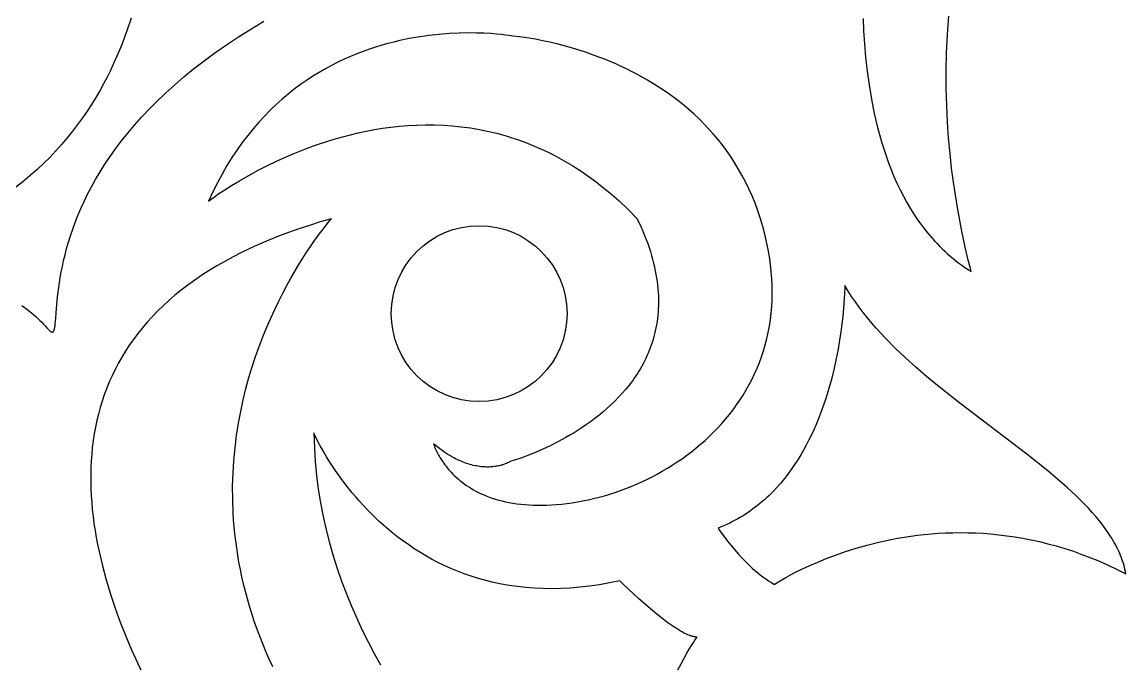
# Model space of a CAD drawing. Extents: x -3008 to 184, y 2842 to 4842.
# Drawn here: x -1586.4 to -1361.1, y 3477.4 to 3608.3 of the extents above; entities that cross this region are included whole.
import ezdxf

# ---------------------------------------------------------------- set-up
doc = ezdxf.new("R2010")
doc.units = 0
doc.layers.add('LAYER_1', color=7, linetype='CONTINUOUS')

msp = doc.modelspace()

# ---------------------------------------------------------------- linework, layer by layer
at = {"layer": 'LAYER_1'}
for points in [[(-1564.14, 3609.13), (-1565, 3606.56), (-1565.48, 3605.25), (-1565.99, 3603.92), (-1566.53, 3602.57), (-1567.11, 3601.22), (-1567.72, 3599.85), (-1568.38, 3598.47), (-1569.07, 3597.09), (-1569.8, 3595.71), (-1570.57, 3594.32), (-1571.38, 3592.93), (-1572.24, 3591.54), (-1573.14, 3590.16), (-1574.08, 3588.78), (-1575.07, 3587.41), (-1576.11, 3586.04), (-1577.2, 3584.69), (-1578.33, 3583.36), (-1579.52, 3582.04), (-1580.76, 3580.73), (-1582.05, 3579.45), (-1583.4, 3578.19), (-1584.8, 3576.95), (-1586.25, 3575.73), (-1587.76, 3574.55)], [(-1414.79, 3609.07), (-1414.68, 3606.52), (-1414.5, 3603.87), (-1414.26, 3601.14), (-1413.95, 3598.34), (-1413.56, 3595.5), (-1413.07, 3592.61), (-1412.49, 3589.71), (-1412.16, 3588.26), (-1411.8, 3586.81), (-1411.42, 3585.36), (-1411.01, 3583.92), (-1410.56, 3582.48), (-1410.09, 3581.06), (-1409.58, 3579.64), (-1409.04, 3578.24), (-1408.47, 3576.85), (-1407.87, 3575.48), (-1407.22, 3574.13), (-1406.54, 3572.79), (-1405.83, 3571.49), (-1405.07, 3570.2), (-1404.28, 3568.95), (-1403.45, 3567.72), (-1403.02, 3567.12), (-1402.57, 3566.52), (-1402.12, 3565.93), (-1401.66, 3565.36), (-1401.18, 3564.79), (-1400.7, 3564.23), (-1400.2, 3563.67), (-1399.69, 3563.13), (-1399.18, 3562.6), (-1398.65, 3562.08), (-1398.1, 3561.57), (-1397.55, 3561.06), (-1396.99, 3560.57), (-1396.41, 3560.09), (-1395.82, 3559.62), (-1395.22, 3559.17), (-1394.61, 3558.72), (-1393.99, 3558.29), (-1393.35, 3557.86), (-1392.7, 3557.45), (-1392.86, 3558.04), (-1393.3, 3559.72), (-1393.95, 3562.42), (-1394.72, 3566.04), (-1395.54, 3570.49), (-1396.33, 3575.69), (-1396.7, 3578.54), (-1397.02, 3581.53), (-1397.31, 3584.67), (-1397.54, 3587.94), (-1397.71, 3591.33), (-1397.81, 3594.82), (-1397.82, 3598.41), (-1397.74, 3602.08), (-1397.57, 3605.82), (-1397.28, 3609.63)], [(-1586.48, 3550.5), (-1585.45, 3549.74), (-1584.48, 3548.98), (-1584.03, 3548.61), (-1583.59, 3548.23), (-1583.16, 3547.85), (-1582.76, 3547.47), (-1582.38, 3547.1), (-1582.02, 3546.72), (-1581.68, 3546.35), (-1581.37, 3545.98), (-1581.22, 3545.8), (-1581.08, 3545.65), (-1581.02, 3545.58), (-1580.95, 3545.51), (-1580.89, 3545.45), (-1580.83, 3545.39), (-1580.77, 3545.34), (-1580.72, 3545.3), (-1580.66, 3545.25), (-1580.61, 3545.22), (-1580.56, 3545.18), (-1580.51, 3545.16), (-1580.47, 3545.13), (-1580.42, 3545.11), (-1580.38, 3545.1), (-1580.34, 3545.09), (-1580.3, 3545.08), (-1580.26, 3545.08), (-1580.22, 3545.09), (-1580.19, 3545.09), (-1580.15, 3545.11), (-1580.12, 3545.12), (-1580.09, 3545.14), (-1580.06, 3545.17), (-1580.03, 3545.2), (-1580, 3545.23), (-1579.97, 3545.27), (-1579.95, 3545.31), (-1579.92, 3545.36), (-1579.9, 3545.41), (-1579.87, 3545.46), (-1579.85, 3545.52), (-1579.83, 3545.59), (-1579.81, 3545.65), (-1579.79, 3545.73), (-1579.77, 3545.8), (-1579.76, 3545.88), (-1579.74, 3545.96), (-1579.71, 3546.14), (-1579.68, 3546.34), (-1579.62, 3546.77), (-1579.53, 3547.82), (-1579.43, 3549.09), (-1579.15, 3552.29), (-1578.92, 3554.17), (-1578.61, 3556.24), (-1578.41, 3557.34), (-1578.19, 3558.48), (-1577.93, 3559.66), (-1577.64, 3560.87), (-1577.31, 3562.12), (-1576.94, 3563.4), (-1576.53, 3564.72), (-1576.08, 3566.07), (-1575.57, 3567.44), (-1575.02, 3568.85), (-1574.41, 3570.28), (-1573.75, 3571.73), (-1573.03, 3573.21), (-1572.25, 3574.71), (-1571.4, 3576.23), (-1570.49, 3577.77), (-1569.51, 3579.33), (-1568.45, 3580.9), (-1567.33, 3582.48), (-1566.12, 3584.08), (-1564.84, 3585.69), (-1563.47, 3587.31), (-1562.02, 3588.94), (-1560.48, 3590.57), (-1558.86, 3592.2), (-1557.14, 3593.85), (-1555.32, 3595.49), (-1553.41, 3597.13), (-1551.39, 3598.77), (-1549.27, 3600.41), (-1547.05, 3602.04), (-1544.72, 3603.67), (-1542.27, 3605.29), (-1539.71, 3606.9), (-1537.04, 3608.5)], [(-1535.25, 3476.76), (-1535.97, 3478.33), (-1536.65, 3479.9), (-1537.3, 3481.47), (-1537.9, 3483.02), (-1538.48, 3484.57), (-1539.02, 3486.11), (-1539.52, 3487.64), (-1539.99, 3489.16), (-1540.43, 3490.68), (-1540.83, 3492.18), (-1541.2, 3493.68), (-1541.54, 3495.17), (-1541.85, 3496.65), (-1542.14, 3498.12), (-1542.39, 3499.58), (-1542.61, 3501.03), (-1542.81, 3502.47), (-1542.97, 3503.9), (-1543.11, 3505.32), (-1543.23, 3506.73), (-1543.32, 3508.13), (-1543.42, 3510.89), (-1543.43, 3513.61), (-1543.35, 3516.29), (-1543.19, 3518.91), (-1542.95, 3521.49), (-1542.63, 3524.01), (-1542.24, 3526.48), (-1541.79, 3528.89), (-1541.28, 3531.25), (-1540.72, 3533.56), (-1540.1, 3535.8), (-1539.44, 3537.98), (-1538.75, 3540.1), (-1538.01, 3542.15), (-1537.25, 3544.14), (-1536.47, 3546.06), (-1535.66, 3547.92), (-1534.85, 3549.7), (-1534.02, 3551.41), (-1533.19, 3553.05), (-1532.36, 3554.61), (-1531.53, 3556.1), (-1529.92, 3558.84), (-1528.4, 3561.25), (-1526.99, 3563.33), (-1525.76, 3565.05), (-1524.72, 3566.42), (-1523.94, 3567.41), (-1523.3, 3568.17), (-1523.26, 3568.22), (-1525.55, 3567.55), (-1527.77, 3566.85), (-1529.93, 3566.13), (-1532.03, 3565.39), (-1534.07, 3564.62), (-1536.04, 3563.83), (-1537.96, 3563.01), (-1539.81, 3562.17), (-1541.61, 3561.31), (-1543.34, 3560.42), (-1545.02, 3559.51), (-1546.64, 3558.58), (-1548.21, 3557.63), (-1549.71, 3556.66), (-1551.17, 3555.67), (-1552.56, 3554.66), (-1553.91, 3553.63), (-1555.2, 3552.59), (-1556.44, 3551.52), (-1557.62, 3550.43), (-1558.76, 3549.33), (-1559.84, 3548.21), (-1560.88, 3547.08), (-1561.86, 3545.93), (-1562.8, 3544.76), (-1563.68, 3543.58), (-1564.52, 3542.38), (-1565.32, 3541.17), (-1566.07, 3539.94), (-1566.77, 3538.7), (-1567.43, 3537.45), (-1568.04, 3536.18), (-1568.61, 3534.9), (-1569.14, 3533.62), (-1569.62, 3532.31), (-1570.07, 3531), (-1570.47, 3529.68), (-1570.83, 3528.35), (-1571.16, 3527.01), (-1571.44, 3525.66), (-1571.69, 3524.3), (-1571.9, 3522.93), (-1572.07, 3521.55), (-1572.2, 3520.17), (-1572.3, 3518.78), (-1572.37, 3517.38), (-1572.4, 3515.98), (-1572.4, 3514.57), (-1572.37, 3513.16), (-1572.3, 3511.74), (-1572.2, 3510.32), (-1572.07, 3508.89), (-1571.91, 3507.47), (-1571.73, 3506.03), (-1571.51, 3504.6), (-1571.26, 3503.16), (-1570.99, 3501.72), (-1570.69, 3500.28), (-1570.01, 3497.4), (-1569.24, 3494.52), (-1568.36, 3491.64), (-1567.4, 3488.77), (-1566.36, 3485.91), (-1565.24, 3483.06), (-1564.05, 3480.23), (-1562.78, 3477.43), (-1561.46, 3474.65)], [(-1452.55, 3476.18), (-1451.92, 3477.42), (-1451.32, 3478.55), (-1450.76, 3479.54), (-1450.25, 3480.41), (-1449.8, 3481.15), (-1449.41, 3481.76), (-1449.09, 3482.23), (-1448.71, 3482.78), (-1448.65, 3482.85), (-1448.65, 3482.85), (-1448.7, 3482.85), (-1448.76, 3482.85), (-1448.81, 3482.86), (-1448.86, 3482.86), (-1448.91, 3482.86), (-1448.97, 3482.87), (-1449.08, 3482.88), (-1449.19, 3482.9), (-1449.3, 3482.92), (-1449.42, 3482.95), (-1449.54, 3482.98), (-1449.66, 3483.01), (-1449.79, 3483.05), (-1449.91, 3483.09), (-1450.04, 3483.13), (-1450.17, 3483.18), (-1450.3, 3483.23), (-1450.57, 3483.34), (-1450.84, 3483.47), (-1451.13, 3483.6), (-1451.41, 3483.75), (-1451.71, 3483.91), (-1452.01, 3484.08), (-1452.31, 3484.26), (-1452.94, 3484.64), (-1453.57, 3485.06), (-1454.22, 3485.51), (-1454.88, 3485.99), (-1455.54, 3486.48), (-1456.86, 3487.52), (-1458.16, 3488.59), (-1460.58, 3490.7), (-1462.58, 3492.54), (-1463.93, 3493.84), (-1464.31, 3494.2), (-1464.4, 3494.3), (-1464.43, 3494.32), (-1464.43, 3494.33), (-1464.44, 3494.33), (-1464.44, 3494.33), (-1466.53, 3493.89), (-1468.59, 3493.53), (-1470.61, 3493.24), (-1472.58, 3493.01), (-1474.52, 3492.85), (-1476.42, 3492.75), (-1478.28, 3492.72), (-1480.09, 3492.74), (-1481.87, 3492.82), (-1483.61, 3492.95), (-1485.31, 3493.14), (-1486.98, 3493.38), (-1488.6, 3493.67), (-1490.19, 3494), (-1491.74, 3494.38), (-1493.25, 3494.8), (-1494.73, 3495.26), (-1496.17, 3495.76), (-1497.57, 3496.3), (-1498.94, 3496.87), (-1500.27, 3497.47), (-1501.56, 3498.1), (-1502.82, 3498.76), (-1504.04, 3499.45), (-1505.23, 3500.16), (-1506.39, 3500.89), (-1507.5, 3501.64), (-1508.59, 3502.41), (-1509.64, 3503.2), (-1510.66, 3504), (-1511.64, 3504.81), (-1512.59, 3505.63), (-1513.51, 3506.45), (-1514.39, 3507.29), (-1515.24, 3508.12), (-1516.06, 3508.96), (-1516.85, 3509.8), (-1517.6, 3510.63), (-1518.32, 3511.46), (-1519.02, 3512.28), (-1520.31, 3513.89), (-1521.47, 3515.45), (-1522.52, 3516.94), (-1523.45, 3518.34), (-1524.26, 3519.64), (-1524.96, 3520.82), (-1525.54, 3521.86), (-1526.02, 3522.75), (-1526.38, 3523.47), (-1526.64, 3524.01), (-1526.8, 3524.34), (-1526.83, 3524.43), (-1526.84, 3524.45), (-1526.85, 3524.46), (-1526.85, 3524.46), (-1526.76, 3521.55), (-1526.59, 3518.67), (-1526.32, 3515.82), (-1525.96, 3513), (-1525.51, 3510.22), (-1524.98, 3507.47), (-1524.37, 3504.75), (-1523.68, 3502.07), (-1522.92, 3499.42), (-1522.09, 3496.81), (-1521.19, 3494.23), (-1520.23, 3491.68), (-1519.2, 3489.18), (-1518.12, 3486.7), (-1516.98, 3484.27), (-1515.78, 3481.88), (-1514.54, 3479.52), (-1513.26, 3477.2)]]:
    msp.add_lwpolyline(points, dxfattribs=at)
for points in [[(-1435.74, 3568.22), (-1436.27, 3569.81), (-1436.83, 3571.35), (-1437.44, 3572.85), (-1438.09, 3574.31), (-1438.77, 3575.72), (-1439.49, 3577.09), (-1440.24, 3578.42), (-1441.02, 3579.71), (-1441.83, 3580.95), (-1442.67, 3582.16), (-1443.54, 3583.32), (-1444.44, 3584.45), (-1445.36, 3585.53), (-1446.3, 3586.58), (-1447.26, 3587.6), (-1448.24, 3588.57), (-1449.24, 3589.51), (-1450.25, 3590.42), (-1451.28, 3591.29), (-1452.32, 3592.13), (-1453.38, 3592.93), (-1454.44, 3593.7), (-1455.51, 3594.44), (-1456.59, 3595.15), (-1457.67, 3595.83), (-1458.75, 3596.48), (-1459.84, 3597.1), (-1460.93, 3597.69), (-1462.01, 3598.25), (-1463.09, 3598.79), (-1464.17, 3599.3), (-1465.24, 3599.78), (-1467.36, 3600.67), (-1469.43, 3601.47), (-1471.45, 3602.18), (-1473.4, 3602.8), (-1475.26, 3603.34), (-1477.03, 3603.8), (-1478.69, 3604.2), (-1480.23, 3604.53), (-1481.64, 3604.81), (-1482.9, 3605.03), (-1484.93, 3605.33), (-1486.22, 3605.48), (-1486.56, 3605.51), (-1486.65, 3605.52), (-1486.67, 3605.52), (-1486.67, 3605.52), (-1486.67, 3605.52), (-1487.16, 3605.6), (-1487.75, 3605.68), (-1488.56, 3605.78), (-1489.57, 3605.88), (-1490.77, 3605.97), (-1492.15, 3606.05), (-1493.69, 3606.1), (-1495.39, 3606.12), (-1497.23, 3606.08), (-1499.19, 3605.99), (-1501.28, 3605.82), (-1503.46, 3605.58), (-1504.59, 3605.42), (-1505.74, 3605.25), (-1506.91, 3605.04), (-1508.1, 3604.81), (-1509.31, 3604.55), (-1510.53, 3604.26), (-1511.76, 3603.95), (-1513.01, 3603.6), (-1514.26, 3603.21), (-1515.53, 3602.8), (-1516.8, 3602.34), (-1518.08, 3601.85), (-1519.37, 3601.32), (-1520.65, 3600.76), (-1521.94, 3600.15), (-1523.23, 3599.5), (-1524.51, 3598.8), (-1525.79, 3598.06), (-1527.07, 3597.27), (-1528.34, 3596.44), (-1529.61, 3595.56), (-1530.86, 3594.63), (-1532.1, 3593.64), (-1533.33, 3592.6), (-1534.55, 3591.51), (-1535.75, 3590.37), (-1536.93, 3589.16), (-1538.1, 3587.9), (-1539.24, 3586.58), (-1540.36, 3585.2), (-1541.46, 3583.76), (-1542.53, 3582.25), (-1543.58, 3580.68), (-1544.6, 3579.04), (-1545.59, 3577.33), (-1546.55, 3575.56), (-1547.48, 3573.72), (-1548.37, 3571.8), (-1547.82, 3572.21), (-1547.15, 3572.69), (-1546.23, 3573.33), (-1545.06, 3574.1), (-1543.67, 3574.98), (-1542.06, 3575.95), (-1540.24, 3576.99), (-1538.22, 3578.09), (-1536.02, 3579.21), (-1533.63, 3580.34), (-1531.08, 3581.45), (-1528.37, 3582.53), (-1526.96, 3583.05), (-1525.51, 3583.55), (-1524.03, 3584.04), (-1522.52, 3584.5), (-1520.98, 3584.93), (-1519.4, 3585.34), (-1517.8, 3585.72), (-1516.17, 3586.07), (-1514.51, 3586.38), (-1512.83, 3586.66), (-1511.13, 3586.89), (-1509.4, 3587.08), (-1507.65, 3587.23), (-1505.88, 3587.32), (-1504.09, 3587.37), (-1502.29, 3587.36), (-1500.47, 3587.29), (-1498.63, 3587.17), (-1496.78, 3586.98), (-1494.92, 3586.73), (-1493.05, 3586.41), (-1492.11, 3586.23), (-1491.17, 3586.03), (-1490.23, 3585.81), (-1489.28, 3585.57), (-1488.33, 3585.31), (-1487.38, 3585.04), (-1486.43, 3584.74), (-1485.48, 3584.42), (-1484.53, 3584.09), (-1483.58, 3583.73), (-1482.62, 3583.36), (-1481.67, 3582.96), (-1480.71, 3582.54), (-1479.76, 3582.1), (-1478.8, 3581.64), (-1477.85, 3581.15), (-1476.89, 3580.64), (-1475.94, 3580.11), (-1474.98, 3579.56), (-1474.03, 3578.98), (-1473.08, 3578.38), (-1472.13, 3577.75), (-1471.18, 3577.1), (-1470.23, 3576.42), (-1469.28, 3575.72), (-1468.33, 3575), (-1467.39, 3574.24), (-1466.45, 3573.46), (-1465.51, 3572.66), (-1464.57, 3571.83), (-1462.7, 3570.08), (-1460.85, 3568.22), (-1460.05, 3566.49), (-1459.69, 3565.64), (-1459.35, 3564.79), (-1459.02, 3563.96), (-1458.72, 3563.14), (-1458.44, 3562.32), (-1458.18, 3561.51), (-1457.94, 3560.72), (-1457.73, 3559.93), (-1457.53, 3559.15), (-1457.35, 3558.38), (-1457.18, 3557.61), (-1457.04, 3556.86), (-1456.92, 3556.12), (-1456.81, 3555.38), (-1456.72, 3554.65), (-1456.65, 3553.93), (-1456.6, 3553.22), (-1456.56, 3552.52), (-1456.54, 3551.83), (-1456.53, 3551.14), (-1456.55, 3550.47), (-1456.57, 3549.8), (-1456.62, 3549.14), (-1456.67, 3548.49), (-1456.75, 3547.84), (-1456.83, 3547.21), (-1456.93, 3546.58), (-1457.05, 3545.96), (-1457.18, 3545.35), (-1457.32, 3544.75), (-1457.47, 3544.15), (-1457.64, 3543.56), (-1457.82, 3542.98), (-1458.01, 3542.41), (-1458.21, 3541.85), (-1458.43, 3541.3), (-1458.66, 3540.75), (-1458.89, 3540.21), (-1459.14, 3539.68), (-1459.4, 3539.15), (-1459.66, 3538.63), (-1459.94, 3538.12), (-1460.23, 3537.62), (-1460.52, 3537.13), (-1460.83, 3536.64), (-1461.14, 3536.16), (-1461.46, 3535.69), (-1461.79, 3535.23), (-1462.12, 3534.77), (-1462.47, 3534.32), (-1463.17, 3533.44), (-1463.91, 3532.59), (-1464.66, 3531.77), (-1465.44, 3530.98), (-1466.23, 3530.22), (-1467.04, 3529.48), (-1467.86, 3528.77), (-1468.69, 3528.09), (-1469.53, 3527.43), (-1470.38, 3526.8), (-1471.23, 3526.2), (-1472.08, 3525.62), (-1472.93, 3525.07), (-1473.77, 3524.54), (-1474.61, 3524.04), (-1475.45, 3523.57), (-1477.07, 3522.69), (-1478.64, 3521.9), (-1480.12, 3521.21), (-1481.5, 3520.6), (-1482.75, 3520.09), (-1483.87, 3519.66), (-1484.83, 3519.32), (-1486.19, 3518.87), (-1486.67, 3518.72), (-1486.69, 3518.71), (-1486.75, 3518.67), (-1486.84, 3518.62), (-1486.97, 3518.55), (-1487.13, 3518.47), (-1487.33, 3518.37), (-1487.56, 3518.27), (-1487.83, 3518.17), (-1487.97, 3518.12), (-1488.13, 3518.06), (-1488.29, 3518.01), (-1488.46, 3517.96), (-1488.63, 3517.91), (-1488.82, 3517.86), (-1489.01, 3517.82), (-1489.21, 3517.77), (-1489.42, 3517.73), (-1489.63, 3517.69), (-1489.85, 3517.66), (-1490.08, 3517.63), (-1490.32, 3517.6), (-1490.56, 3517.58), (-1490.81, 3517.56), (-1491.07, 3517.55), (-1491.33, 3517.55), (-1491.6, 3517.55), (-1491.88, 3517.56), (-1492.16, 3517.57), (-1492.46, 3517.59), (-1492.75, 3517.62), (-1493.06, 3517.66), (-1493.36, 3517.7), (-1493.68, 3517.76), (-1494, 3517.82), (-1494.33, 3517.89), (-1494.66, 3517.98), (-1495, 3518.07), (-1495.35, 3518.17), (-1495.7, 3518.29), (-1496.06, 3518.42), (-1496.42, 3518.55), (-1496.79, 3518.71), (-1497.16, 3518.87), (-1497.54, 3519.04), (-1497.92, 3519.23), (-1498.31, 3519.44), (-1498.7, 3519.65), (-1499.1, 3519.89), (-1499.5, 3520.13), (-1499.91, 3520.39), (-1500.33, 3520.67), (-1500.74, 3520.96), (-1501.16, 3521.27), (-1501.59, 3521.6), (-1502.02, 3521.94), (-1502.46, 3522.31), (-1502.44, 3522.26), (-1502.4, 3522.14), (-1502.33, 3521.94), (-1502.23, 3521.66), (-1502.09, 3521.33), (-1501.91, 3520.93), (-1501.69, 3520.49), (-1501.43, 3520), (-1501.28, 3519.74), (-1501.12, 3519.46), (-1500.94, 3519.19), (-1500.76, 3518.9), (-1500.56, 3518.61), (-1500.35, 3518.31), (-1500.12, 3518), (-1499.88, 3517.69), (-1499.63, 3517.38), (-1499.36, 3517.06), (-1499.08, 3516.74), (-1498.78, 3516.42), (-1498.47, 3516.1), (-1498.14, 3515.77), (-1497.8, 3515.45), (-1497.43, 3515.13), (-1497.06, 3514.81), (-1496.66, 3514.5), (-1496.25, 3514.19), (-1495.82, 3513.88), (-1495.37, 3513.58), (-1494.9, 3513.28), (-1494.41, 3512.99), (-1493.91, 3512.71), (-1493.39, 3512.43), (-1492.84, 3512.17), (-1492.28, 3511.91), (-1491.69, 3511.67), (-1491.09, 3511.43), (-1490.46, 3511.21), (-1489.81, 3511), (-1489.14, 3510.81), (-1488.45, 3510.62), (-1487.73, 3510.46), (-1487, 3510.31), (-1486.24, 3510.17), (-1485.45, 3510.05), (-1484.65, 3509.95), (-1483.81, 3509.87), (-1482.96, 3509.81), (-1482.08, 3509.77), (-1481.17, 3509.75), (-1480.24, 3509.75), (-1479.29, 3509.77), (-1478.3, 3509.82), (-1477.29, 3509.89), (-1476.26, 3509.99), (-1475.2, 3510.11), (-1474.12, 3510.26), (-1473.03, 3510.43), (-1471.94, 3510.63), (-1470.85, 3510.86), (-1469.76, 3511.11), (-1468.66, 3511.39), (-1467.57, 3511.69), (-1466.47, 3512.02), (-1465.37, 3512.37), (-1464.28, 3512.75), (-1463.19, 3513.16), (-1462.11, 3513.59), (-1461.03, 3514.04), (-1459.96, 3514.52), (-1458.89, 3515.03), (-1457.83, 3515.56), (-1456.79, 3516.11), (-1455.75, 3516.69), (-1454.72, 3517.3), (-1453.71, 3517.92), (-1452.7, 3518.58), (-1451.72, 3519.25), (-1450.74, 3519.95), (-1449.79, 3520.68), (-1448.85, 3521.43), (-1447.93, 3522.2), (-1447.02, 3522.99), (-1446.14, 3523.81), (-1445.28, 3524.66), (-1444.44, 3525.52), (-1443.62, 3526.41), (-1442.83, 3527.33), (-1442.06, 3528.26), (-1441.31, 3529.22), (-1440.6, 3530.21), (-1439.91, 3531.21), (-1439.25, 3532.24), (-1438.61, 3533.29), (-1438.01, 3534.36), (-1437.44, 3535.46), (-1436.91, 3536.57), (-1436.4, 3537.71), (-1435.93, 3538.88), (-1435.5, 3540.06), (-1435.1, 3541.27), (-1434.74, 3542.49), (-1434.42, 3543.74), (-1434.14, 3545.01), (-1433.9, 3546.31), (-1433.69, 3547.62), (-1433.54, 3548.96), (-1433.42, 3550.31), (-1433.35, 3551.69), (-1433.32, 3553.09), (-1433.34, 3554.51), (-1433.41, 3555.95), (-1433.52, 3557.41), (-1433.68, 3558.9), (-1433.9, 3560.4), (-1434.16, 3561.92), (-1434.47, 3563.47), (-1434.84, 3565.03), (-1435.26, 3566.61)], [(-1432.87, 3493.61), (-1432.87, 3493.61), (-1432.87, 3493.62), (-1432.85, 3493.63), (-1432.78, 3493.67), (-1432.49, 3493.86), (-1431.38, 3494.53), (-1430.56, 3494.99), (-1429.57, 3495.53), (-1428.42, 3496.13), (-1427.11, 3496.77), (-1425.65, 3497.45), (-1424.04, 3498.16), (-1422.28, 3498.87), (-1420.39, 3499.59), (-1418.36, 3500.29), (-1416.21, 3500.97), (-1413.93, 3501.62), (-1411.53, 3502.22), (-1409.02, 3502.76), (-1407.72, 3503), (-1406.4, 3503.23), (-1405.05, 3503.43), (-1403.68, 3503.62), (-1402.28, 3503.78), (-1400.86, 3503.91), (-1399.41, 3504.02), (-1397.94, 3504.1), (-1396.45, 3504.15), (-1394.94, 3504.16), (-1393.41, 3504.15), (-1391.85, 3504.1), (-1390.28, 3504.02), (-1388.69, 3503.9), (-1387.08, 3503.74), (-1385.45, 3503.54), (-1383.8, 3503.31), (-1382.14, 3503.02), (-1380.46, 3502.7), (-1378.77, 3502.32), (-1377.06, 3501.91), (-1375.34, 3501.44), (-1373.6, 3500.92), (-1371.86, 3500.35), (-1370.1, 3499.73), (-1368.32, 3499.05), (-1366.54, 3498.32), (-1364.75, 3497.52), (-1362.95, 3496.67), (-1361.14, 3495.76), (-1361.23, 3496.23), (-1361.33, 3496.7), (-1361.45, 3497.17), (-1361.57, 3497.63), (-1361.72, 3498.09), (-1361.87, 3498.55), (-1362.04, 3499.01), (-1362.21, 3499.47), (-1362.4, 3499.92), (-1362.6, 3500.37), (-1362.82, 3500.82), (-1363.04, 3501.27), (-1363.27, 3501.72), (-1363.52, 3502.17), (-1363.78, 3502.61), (-1364.04, 3503.06), (-1364.32, 3503.5), (-1364.61, 3503.94), (-1365.21, 3504.82), (-1365.85, 3505.69), (-1366.53, 3506.56), (-1367.25, 3507.43), (-1368, 3508.29), (-1368.78, 3509.14), (-1369.6, 3510), (-1370.44, 3510.85), (-1371.32, 3511.7), (-1373.15, 3513.39), (-1375.07, 3515.08), (-1377.09, 3516.77), (-1381.33, 3520.15), (-1395.01, 3530.55), (-1399.58, 3534.18), (-1401.82, 3536.04), (-1404.01, 3537.93), (-1406.14, 3539.86), (-1408.21, 3541.82), (-1410.19, 3543.83), (-1411.15, 3544.85), (-1412.09, 3545.88), (-1413, 3546.92), (-1413.88, 3547.98), (-1414.73, 3549.05), (-1415.56, 3550.13), (-1416.35, 3551.22), (-1417.11, 3552.33), (-1417.83, 3553.45), (-1418.52, 3554.59), (-1418.53, 3554.14), (-1418.58, 3552.87), (-1418.69, 3550.88), (-1418.93, 3548.27), (-1419.1, 3546.76), (-1419.31, 3545.13), (-1419.57, 3543.4), (-1419.89, 3541.57), (-1420.26, 3539.67), (-1420.69, 3537.7), (-1421.18, 3535.67), (-1421.75, 3533.6), (-1422.4, 3531.51), (-1423.12, 3529.39), (-1423.51, 3528.33), (-1423.93, 3527.27), (-1424.37, 3526.22), (-1424.83, 3525.16), (-1425.31, 3524.12), (-1425.82, 3523.07), (-1426.36, 3522.04), (-1426.92, 3521.02), (-1427.5, 3520.01), (-1428.11, 3519.01), (-1428.75, 3518.03), (-1429.42, 3517.06), (-1430.11, 3516.11), (-1430.84, 3515.18), (-1431.59, 3514.27), (-1432.38, 3513.39), (-1433.19, 3512.52), (-1434.04, 3511.69), (-1434.47, 3511.28), (-1434.91, 3510.88), (-1435.37, 3510.49), (-1435.83, 3510.1), (-1436.29, 3509.72), (-1436.77, 3509.35), (-1437.25, 3508.99), (-1437.75, 3508.63), (-1438.25, 3508.29), (-1438.76, 3507.95), (-1439.28, 3507.62), (-1439.8, 3507.3), (-1440.34, 3506.99), (-1440.89, 3506.69), (-1441.44, 3506.4), (-1442, 3506.11), (-1442.58, 3505.84), (-1443.16, 3505.58), (-1443.75, 3505.33), (-1444.35, 3505.09), (-1444.12, 3504.74), (-1443.46, 3503.8), (-1442.99, 3503.15), (-1442.42, 3502.4), (-1441.77, 3501.58), (-1441.03, 3500.7), (-1440.22, 3499.77), (-1439.34, 3498.82), (-1438.39, 3497.86), (-1437.9, 3497.39), (-1437.39, 3496.92), (-1436.87, 3496.46), (-1436.33, 3496), (-1435.78, 3495.56), (-1435.22, 3495.13), (-1434.65, 3494.72), (-1434.06, 3494.33), (-1433.47, 3493.96), (-1433.17, 3493.78)]]:
    msp.add_lwpolyline(points, close=True, dxfattribs=at)
msp.add_circle((-1493.13, 3548.85), 17.94, dxfattribs=at)

doc.saveas('drawing.dxf')
